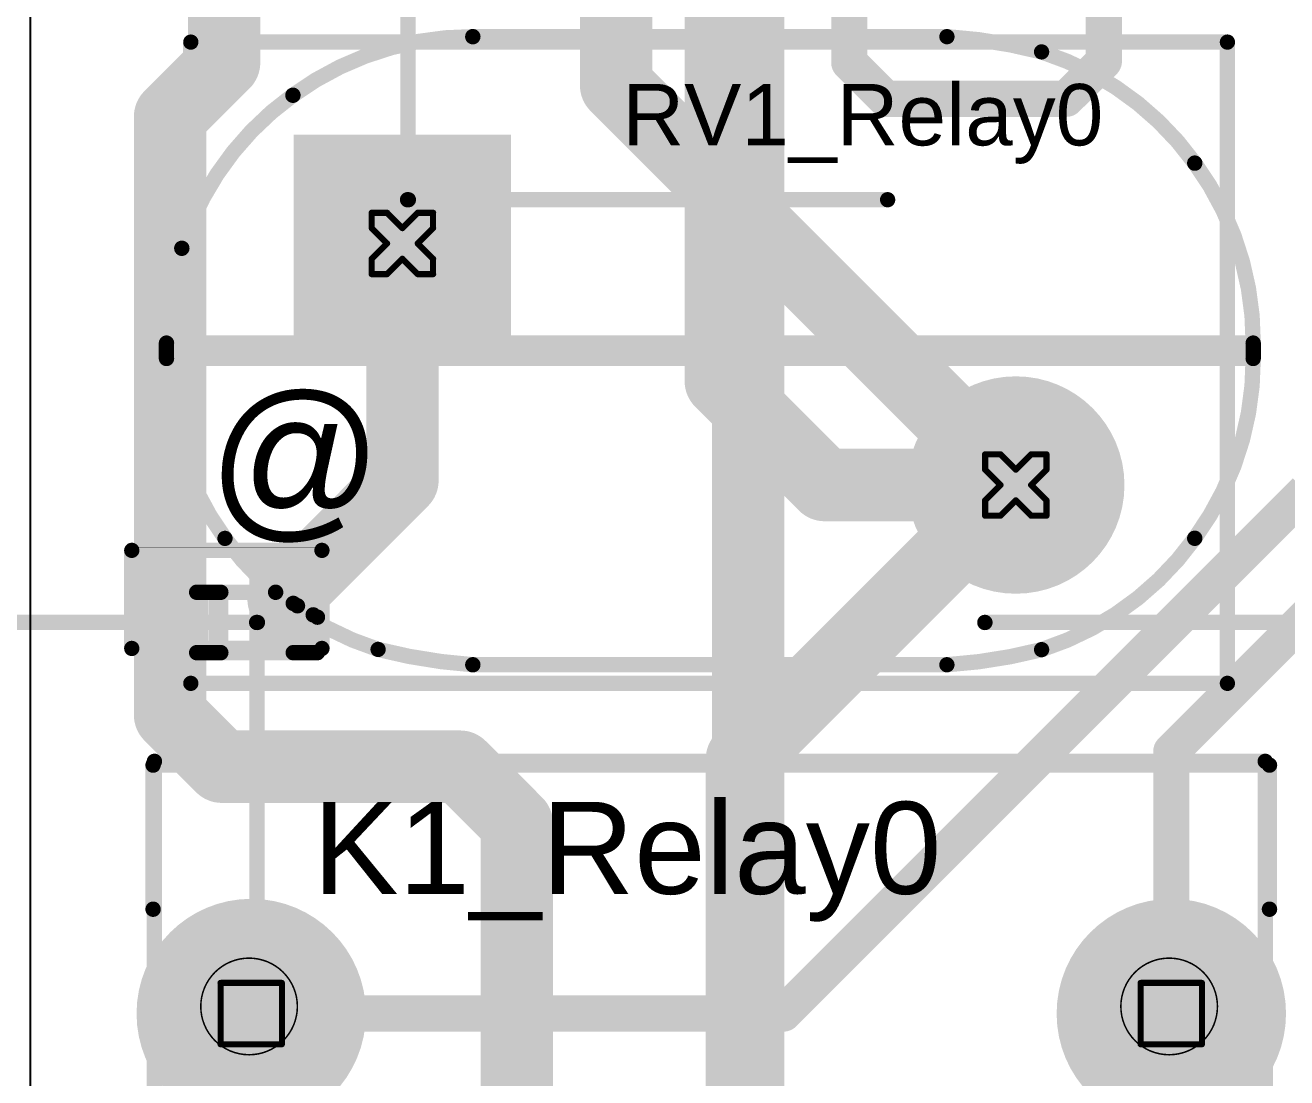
# Model space of a CAD drawing. Header units: millimetres. Extents: x -16 to 330, y -45 to 150.
# Drawn here: x 16.09 to 26.53, y -0.76 to 7.95 of the extents above; entities that cross this region are included whole.
import ezdxf

# ---------------------------------------------------------------- set-up
doc = ezdxf.new("R2010")
doc.units = ezdxf.units.MM
for name, color, linetype in [('BottomLayer', 5, 'Continuous'), ('BottomSolder', 6, 'Continuous'), ('DrillDrawing', 1, 'Continuous'), ('Mechanical1', 6, 'Continuous'), ('Mechanical13', 56, 'Continuous'), ('MidLayer1', 16, 'Continuous'), ('MidLayer2', 76, 'Continuous'), ('MultiLayer', 9, 'Continuous'), ('PadHoleLayer', 156, 'Continuous'), ('TopLayer', 1, 'Continuous'), ('TopOverlay', 2, 'Continuous'), ('TopPaste', 8, 'Continuous'), ('TopSolder', 216, 'Continuous')]:
    doc.layers.add(name, color=color, linetype=linetype)
doc.styles.add('Arial', font='arial.ttf', dxfattribs={"height": 0.2})

# ---------------------------------------------------------------- blocks, each defined once
blk = doc.blocks.new('ERZ_V07D680_12')
at = {"layer": 'BottomLayer'}
blk.add_hatch(color=5, dxfattribs=at).paths.add_polyline_path([(-3.44, 1.9), (-1.64, 1.9), (-1.64, 0.1), (-3.44, 0.1)])
h = blk.add_hatch(color=5, dxfattribs=at)
edge = h.paths.add_edge_path()
edge.add_arc((2.54, -1), 0.9, 0, 360)
at = {"layer": 'BottomSolder'}
h = blk.add_hatch(color=6, dxfattribs=at)
edge = h.paths.add_edge_path()
edge.add_arc((-2.54, 1), 0.4, 0, 360)
h = blk.add_hatch(color=6, dxfattribs=at)
edge = h.paths.add_edge_path()
edge.add_arc((2.54, -1), 0.4, 0, 360)
at = {"layer": 'MidLayer1'}
blk.add_hatch(color=16, dxfattribs=at).paths.add_polyline_path([(-3.44, 1.9), (-1.64, 1.9), (-1.64, 0.1), (-3.44, 0.1)])
h = blk.add_hatch(color=16, dxfattribs=at)
edge = h.paths.add_edge_path()
edge.add_arc((2.54, -1), 0.9, 0, 360)
at = {"layer": 'MidLayer2'}
blk.add_hatch(color=76, dxfattribs=at).paths.add_polyline_path([(-3.44, 1.9), (-1.64, 1.9), (-1.64, 0.1), (-3.44, 0.1)])
h = blk.add_hatch(color=76, dxfattribs=at)
edge = h.paths.add_edge_path()
edge.add_arc((2.54, -1), 0.9, 0, 360)
at = {"layer": 'MultiLayer'}
blk.add_hatch(color=9, dxfattribs=at).paths.add_polyline_path([(-3.44, 1.9), (-1.64, 1.9), (-1.64, 0.1), (-3.44, 0.1)])
h = blk.add_hatch(color=9, dxfattribs=at)
edge = h.paths.add_edge_path()
edge.add_arc((2.54, -1), 0.9, 0, 360)
at = {"layer": 'PadHoleLayer'}
h = blk.add_hatch(color=156, dxfattribs=at)
edge = h.paths.add_edge_path()
edge.add_arc((-2.54, 1), 0.4, 0, 360)
h = blk.add_hatch(color=156, dxfattribs=at)
edge = h.paths.add_edge_path()
edge.add_arc((2.54, -1), 0.4, 0, 360)
at = {"layer": 'TopLayer'}
blk.add_hatch(color=1, dxfattribs=at).paths.add_polyline_path([(-3.44, 1.9), (-1.64, 1.9), (-1.64, 0.1), (-3.44, 0.1)])
h = blk.add_hatch(color=1, dxfattribs=at)
edge = h.paths.add_edge_path()
edge.add_arc((2.54, -1), 0.9, 0, 360)
at = {"layer": 'TopSolder'}
h = blk.add_hatch(color=216, dxfattribs=at)
edge = h.paths.add_edge_path()
edge.add_arc((-2.54, 1), 0.4, 0, 360)
h = blk.add_hatch(color=216, dxfattribs=at)
edge = h.paths.add_edge_path()
edge.add_arc((2.54, -1), 0.4, 0, 360)
at = {"layer": 'TopOverlay', "const_width": 0.127}
for points in [[(-4.293, 2.667), (4.293, 2.667)], [(-4.293, -2.642), (-4.293, 2.667)], [(4.293, -2.642), (4.293, 2.667)], [(-4.293, -2.642), (4.293, -2.642)]]:
    blk.add_lwpolyline(points, dxfattribs=at)
at = {"layer": 'TopOverlay', "const_width": 0.0635}
for points in [[(-4.324, 2.667, 1), (-4.261, 2.667, 1)], [(-4.324, 2.667, 1), (-4.261, 2.667, 1)], [(4.261, 2.667, 1), (4.324, 2.667, 1)], [(4.261, 2.667, 1), (4.324, 2.667, 1)], [(-4.324, -2.642, 1), (-4.261, -2.642, 1)], [(-4.324, -2.642, 1), (-4.261, -2.642, 1)], [(4.261, -2.642, 1), (4.324, -2.642, 1)], [(4.261, -2.642, 1), (4.324, -2.642, 1)]]:
    blk.add_lwpolyline(points, format="xyb", close=True, dxfattribs=at)
blk = doc.blocks.new('EA2_3TNU_19')
at = {"layer": 'BottomLayer'}
h = blk.add_hatch(color=5, dxfattribs=at)
edge = h.paths.add_edge_path()
edge.add_arc((-3.81, 5.08), 0.95, 0, 360)
blk.add_hatch(color=5, dxfattribs=at).paths.add_polyline_path([(2.86, 6.03), (4.76, 6.03), (4.76, 4.13), (2.86, 4.13)])
h = blk.add_hatch(color=5, dxfattribs=at)
edge = h.paths.add_edge_path()
edge.add_arc((-3.81, 2.54), 0.95, 0, 360)
h = blk.add_hatch(color=5, dxfattribs=at)
edge = h.paths.add_edge_path()
edge.add_arc((3.81, 2.54), 0.95, 0, 360)
h = blk.add_hatch(color=5, dxfattribs=at)
edge = h.paths.add_edge_path()
edge.add_arc((-3.81, 0), 0.95, 0, 360)
h = blk.add_hatch(color=5, dxfattribs=at)
edge = h.paths.add_edge_path()
edge.add_arc((3.81, 0), 0.95, 0, 360)
h = blk.add_hatch(color=5, dxfattribs=at)
edge = h.paths.add_edge_path()
edge.add_arc((-3.81, -2.54), 0.95, 0, 360)
h = blk.add_hatch(color=5, dxfattribs=at)
edge = h.paths.add_edge_path()
edge.add_arc((3.81, -2.54), 0.95, 0, 360)
h = blk.add_hatch(color=5, dxfattribs=at)
edge = h.paths.add_edge_path()
edge.add_arc((-3.81, -5.08), 0.95, 0, 360)
h = blk.add_hatch(color=5, dxfattribs=at)
edge = h.paths.add_edge_path()
edge.add_arc((3.81, -5.08), 0.95, 0, 360)
at = {"layer": 'BottomSolder'}
h = blk.add_hatch(color=6, dxfattribs=at)
edge = h.paths.add_edge_path()
edge.add_arc((-3.81, 5.08), 0.41, 0, 360)
h = blk.add_hatch(color=6, dxfattribs=at)
edge = h.paths.add_edge_path()
edge.add_arc((3.81, 5.08), 0.41, 0, 360)
h = blk.add_hatch(color=6, dxfattribs=at)
edge = h.paths.add_edge_path()
edge.add_arc((-3.81, 2.54), 0.41, 0, 360)
h = blk.add_hatch(color=6, dxfattribs=at)
edge = h.paths.add_edge_path()
edge.add_arc((3.81, 2.54), 0.41, 0, 360)
h = blk.add_hatch(color=6, dxfattribs=at)
edge = h.paths.add_edge_path()
edge.add_arc((-3.81, 0), 0.41, 0, 360)
h = blk.add_hatch(color=6, dxfattribs=at)
edge = h.paths.add_edge_path()
edge.add_arc((3.81, 0), 0.41, 0, 360)
h = blk.add_hatch(color=6, dxfattribs=at)
edge = h.paths.add_edge_path()
edge.add_arc((-3.81, -2.54), 0.41, 0, 360)
h = blk.add_hatch(color=6, dxfattribs=at)
edge = h.paths.add_edge_path()
edge.add_arc((3.81, -2.54), 0.41, 0, 360)
h = blk.add_hatch(color=6, dxfattribs=at)
edge = h.paths.add_edge_path()
edge.add_arc((-3.81, -5.08), 0.41, 0, 360)
h = blk.add_hatch(color=6, dxfattribs=at)
edge = h.paths.add_edge_path()
edge.add_arc((3.81, -5.08), 0.41, 0, 360)
at = {"layer": 'MidLayer1'}
h = blk.add_hatch(color=16, dxfattribs=at)
edge = h.paths.add_edge_path()
edge.add_arc((-3.81, 5.08), 0.95, 0, 360)
blk.add_hatch(color=16, dxfattribs=at).paths.add_polyline_path([(2.86, 6.03), (4.76, 6.03), (4.76, 4.13), (2.86, 4.13)])
h = blk.add_hatch(color=16, dxfattribs=at)
edge = h.paths.add_edge_path()
edge.add_arc((-3.81, 2.54), 0.95, 0, 360)
h = blk.add_hatch(color=16, dxfattribs=at)
edge = h.paths.add_edge_path()
edge.add_arc((3.81, 2.54), 0.95, 0, 360)
h = blk.add_hatch(color=16, dxfattribs=at)
edge = h.paths.add_edge_path()
edge.add_arc((-3.81, 0), 0.95, 0, 360)
h = blk.add_hatch(color=16, dxfattribs=at)
edge = h.paths.add_edge_path()
edge.add_arc((3.81, 0), 0.95, 0, 360)
h = blk.add_hatch(color=16, dxfattribs=at)
edge = h.paths.add_edge_path()
edge.add_arc((-3.81, -2.54), 0.95, 0, 360)
h = blk.add_hatch(color=16, dxfattribs=at)
edge = h.paths.add_edge_path()
edge.add_arc((3.81, -2.54), 0.95, 0, 360)
h = blk.add_hatch(color=16, dxfattribs=at)
edge = h.paths.add_edge_path()
edge.add_arc((-3.81, -5.08), 0.95, 0, 360)
h = blk.add_hatch(color=16, dxfattribs=at)
edge = h.paths.add_edge_path()
edge.add_arc((3.81, -5.08), 0.95, 0, 360)
at = {"layer": 'MidLayer2'}
h = blk.add_hatch(color=76, dxfattribs=at)
edge = h.paths.add_edge_path()
edge.add_arc((-3.81, 5.08), 0.95, 0, 360)
blk.add_hatch(color=76, dxfattribs=at).paths.add_polyline_path([(2.86, 6.03), (4.76, 6.03), (4.76, 4.13), (2.86, 4.13)])
h = blk.add_hatch(color=76, dxfattribs=at)
edge = h.paths.add_edge_path()
edge.add_arc((-3.81, 2.54), 0.95, 0, 360)
h = blk.add_hatch(color=76, dxfattribs=at)
edge = h.paths.add_edge_path()
edge.add_arc((3.81, 2.54), 0.95, 0, 360)
h = blk.add_hatch(color=76, dxfattribs=at)
edge = h.paths.add_edge_path()
edge.add_arc((-3.81, 0), 0.95, 0, 360)
h = blk.add_hatch(color=76, dxfattribs=at)
edge = h.paths.add_edge_path()
edge.add_arc((3.81, 0), 0.95, 0, 360)
h = blk.add_hatch(color=76, dxfattribs=at)
edge = h.paths.add_edge_path()
edge.add_arc((-3.81, -2.54), 0.95, 0, 360)
h = blk.add_hatch(color=76, dxfattribs=at)
edge = h.paths.add_edge_path()
edge.add_arc((3.81, -2.54), 0.95, 0, 360)
h = blk.add_hatch(color=76, dxfattribs=at)
edge = h.paths.add_edge_path()
edge.add_arc((-3.81, -5.08), 0.95, 0, 360)
h = blk.add_hatch(color=76, dxfattribs=at)
edge = h.paths.add_edge_path()
edge.add_arc((3.81, -5.08), 0.95, 0, 360)
at = {"layer": 'MultiLayer'}
h = blk.add_hatch(color=9, dxfattribs=at)
edge = h.paths.add_edge_path()
edge.add_arc((-3.81, 5.08), 0.95, 0, 360)
blk.add_hatch(color=9, dxfattribs=at).paths.add_polyline_path([(2.86, 6.03), (4.76, 6.03), (4.76, 4.13), (2.86, 4.13)])
h = blk.add_hatch(color=9, dxfattribs=at)
edge = h.paths.add_edge_path()
edge.add_arc((-3.81, 2.54), 0.95, 0, 360)
h = blk.add_hatch(color=9, dxfattribs=at)
edge = h.paths.add_edge_path()
edge.add_arc((3.81, 2.54), 0.95, 0, 360)
h = blk.add_hatch(color=9, dxfattribs=at)
edge = h.paths.add_edge_path()
edge.add_arc((-3.81, 0), 0.95, 0, 360)
h = blk.add_hatch(color=9, dxfattribs=at)
edge = h.paths.add_edge_path()
edge.add_arc((3.81, 0), 0.95, 0, 360)
h = blk.add_hatch(color=9, dxfattribs=at)
edge = h.paths.add_edge_path()
edge.add_arc((-3.81, -2.54), 0.95, 0, 360)
h = blk.add_hatch(color=9, dxfattribs=at)
edge = h.paths.add_edge_path()
edge.add_arc((3.81, -2.54), 0.95, 0, 360)
h = blk.add_hatch(color=9, dxfattribs=at)
edge = h.paths.add_edge_path()
edge.add_arc((-3.81, -5.08), 0.95, 0, 360)
h = blk.add_hatch(color=9, dxfattribs=at)
edge = h.paths.add_edge_path()
edge.add_arc((3.81, -5.08), 0.95, 0, 360)
at = {"layer": 'PadHoleLayer'}
h = blk.add_hatch(color=156, dxfattribs=at)
edge = h.paths.add_edge_path()
edge.add_arc((-3.81, 5.08), 0.41, 0, 360)
h = blk.add_hatch(color=156, dxfattribs=at)
edge = h.paths.add_edge_path()
edge.add_arc((3.81, 5.08), 0.41, 0, 360)
h = blk.add_hatch(color=156, dxfattribs=at)
edge = h.paths.add_edge_path()
edge.add_arc((-3.81, 2.54), 0.41, 0, 360)
h = blk.add_hatch(color=156, dxfattribs=at)
edge = h.paths.add_edge_path()
edge.add_arc((3.81, 2.54), 0.41, 0, 360)
h = blk.add_hatch(color=156, dxfattribs=at)
edge = h.paths.add_edge_path()
edge.add_arc((-3.81, 0), 0.41, 0, 360)
h = blk.add_hatch(color=156, dxfattribs=at)
edge = h.paths.add_edge_path()
edge.add_arc((3.81, 0), 0.41, 0, 360)
h = blk.add_hatch(color=156, dxfattribs=at)
edge = h.paths.add_edge_path()
edge.add_arc((-3.81, -2.54), 0.41, 0, 360)
h = blk.add_hatch(color=156, dxfattribs=at)
edge = h.paths.add_edge_path()
edge.add_arc((3.81, -2.54), 0.41, 0, 360)
h = blk.add_hatch(color=156, dxfattribs=at)
edge = h.paths.add_edge_path()
edge.add_arc((-3.81, -5.08), 0.41, 0, 360)
h = blk.add_hatch(color=156, dxfattribs=at)
edge = h.paths.add_edge_path()
edge.add_arc((3.81, -5.08), 0.41, 0, 360)
at = {"layer": 'TopLayer'}
h = blk.add_hatch(color=1, dxfattribs=at)
edge = h.paths.add_edge_path()
edge.add_arc((-3.81, 5.08), 0.95, 0, 360)
blk.add_hatch(color=1, dxfattribs=at).paths.add_polyline_path([(2.86, 6.03), (4.76, 6.03), (4.76, 4.13), (2.86, 4.13)])
h = blk.add_hatch(color=1, dxfattribs=at)
edge = h.paths.add_edge_path()
edge.add_arc((-3.81, 2.54), 0.95, 0, 360)
h = blk.add_hatch(color=1, dxfattribs=at)
edge = h.paths.add_edge_path()
edge.add_arc((3.81, 2.54), 0.95, 0, 360)
h = blk.add_hatch(color=1, dxfattribs=at)
edge = h.paths.add_edge_path()
edge.add_arc((-3.81, 0), 0.95, 0, 360)
h = blk.add_hatch(color=1, dxfattribs=at)
edge = h.paths.add_edge_path()
edge.add_arc((3.81, 0), 0.95, 0, 360)
h = blk.add_hatch(color=1, dxfattribs=at)
edge = h.paths.add_edge_path()
edge.add_arc((-3.81, -2.54), 0.95, 0, 360)
h = blk.add_hatch(color=1, dxfattribs=at)
edge = h.paths.add_edge_path()
edge.add_arc((3.81, -2.54), 0.95, 0, 360)
h = blk.add_hatch(color=1, dxfattribs=at)
edge = h.paths.add_edge_path()
edge.add_arc((-3.81, -5.08), 0.95, 0, 360)
h = blk.add_hatch(color=1, dxfattribs=at)
edge = h.paths.add_edge_path()
edge.add_arc((3.81, -5.08), 0.95, 0, 360)
at = {"layer": 'TopSolder'}
h = blk.add_hatch(color=216, dxfattribs=at)
edge = h.paths.add_edge_path()
edge.add_arc((-3.81, 5.08), 0.41, 0, 360)
h = blk.add_hatch(color=216, dxfattribs=at)
edge = h.paths.add_edge_path()
edge.add_arc((3.81, 5.08), 0.41, 0, 360)
h = blk.add_hatch(color=216, dxfattribs=at)
edge = h.paths.add_edge_path()
edge.add_arc((-3.81, 2.54), 0.41, 0, 360)
h = blk.add_hatch(color=216, dxfattribs=at)
edge = h.paths.add_edge_path()
edge.add_arc((3.81, 2.54), 0.41, 0, 360)
h = blk.add_hatch(color=216, dxfattribs=at)
edge = h.paths.add_edge_path()
edge.add_arc((-3.81, 0), 0.41, 0, 360)
h = blk.add_hatch(color=216, dxfattribs=at)
edge = h.paths.add_edge_path()
edge.add_arc((3.81, 0), 0.41, 0, 360)
h = blk.add_hatch(color=216, dxfattribs=at)
edge = h.paths.add_edge_path()
edge.add_arc((-3.81, -2.54), 0.41, 0, 360)
h = blk.add_hatch(color=216, dxfattribs=at)
edge = h.paths.add_edge_path()
edge.add_arc((3.81, -2.54), 0.41, 0, 360)
h = blk.add_hatch(color=216, dxfattribs=at)
edge = h.paths.add_edge_path()
edge.add_arc((-3.81, -5.08), 0.41, 0, 360)
h = blk.add_hatch(color=216, dxfattribs=at)
edge = h.paths.add_edge_path()
edge.add_arc((3.81, -5.08), 0.41, 0, 360)
at = {"layer": 'TopOverlay'}
for points, const_width in [([(-4.623, 7.137), (-4.623, 6.274)], 0.127), ([(4.623, 7.137), (-4.623, 7.137)], 0.127), ([(4.623, 7.137), (4.623, 6.274)], 0.127), ([(1.143, 6.68), (-1.575, 6.68)], 0.254), ([(5.08, 5.156), (4.953, 5.029)], 0.127), ([(5.08, 5.156), (5.08, 4.902)], 0.127), ([(5.08, 4.902), (4.953, 5.029)], 0.127), ([(-4.623, -5.944), (-4.623, -7.137)], 0.127), ([(4.623, -5.944), (4.623, -7.137)], 0.127), ([(4.623, -7.137), (-4.623, -7.137)], 0.127)]:
    blk.add_lwpolyline(points, dxfattribs=dict(at, const_width=const_width))
for points, const_width in [([(-4.655, 7.137, 1), (-4.591, 7.137, 1)], 0.0635), ([(-4.655, 7.137, 1), (-4.591, 7.137, 1)], 0.0635), ([(4.591, 7.137, 1), (4.655, 7.137, 1)], 0.0635), ([(4.591, 7.137, 1), (4.655, 7.137, 1)], 0.0635), ([(-1.638, 6.68, 1), (-1.511, 6.68, 1)], 0.127), ([(1.079, 6.68, 1), (1.206, 6.68, 1)], 0.127), ([(-4.655, 6.274, 1), (-4.591, 6.274, 1)], 0.0635), ([(4.591, 6.274, 1), (4.655, 6.274, 1)], 0.0635), ([(5.048, 5.156, 1), (5.112, 5.156, 1)], 0.0635), ([(5.048, 5.156, 1), (5.112, 5.156, 1)], 0.0635), ([(4.921, 5.029, 1), (4.985, 5.029, 1)], 0.0635), ([(4.921, 5.029, 1), (4.985, 5.029, 1)], 0.0635), ([(5.048, 4.902, 1), (5.112, 4.902, 1)], 0.0635), ([(5.048, 4.902, 1), (5.112, 4.902, 1)], 0.0635), ([(-4.655, -5.944, 1), (-4.591, -5.944, 1)], 0.0635), ([(4.591, -5.944, 1), (4.655, -5.944, 1)], 0.0635), ([(-4.655, -7.137, 1), (-4.591, -7.137, 1)], 0.0635), ([(-4.655, -7.137, 1), (-4.591, -7.137, 1)], 0.0635), ([(4.591, -7.137, 1), (4.655, -7.137, 1)], 0.0635), ([(4.591, -7.137, 1), (4.655, -7.137, 1)], 0.0635)]:
    blk.add_lwpolyline(points, format="xyb", close=True, dxfattribs=dict(at, const_width=const_width))
blk = doc.blocks.new('R___0402_29')
at = {"layer": 'TopLayer'}
for points in [[(-0.699, -0.318), (-0.699, 0.318), (-0.241, 0.318), (-0.241, -0.318)], [(0.241, -0.318), (0.241, 0.318), (0.699, 0.318), (0.699, -0.318)]]:
    blk.add_hatch(color=1, dxfattribs=at).paths.add_polyline_path(points)
at = {"layer": 'TopPaste'}
for points in [[(-0.699, -0.318), (-0.699, 0.318), (-0.241, 0.318), (-0.241, -0.318)], [(0.241, -0.318), (0.241, 0.318), (0.699, 0.318), (0.699, -0.318)]]:
    blk.add_hatch(color=8, dxfattribs=at).paths.add_polyline_path(points)
at = {"layer": 'TopSolder'}
for points in [[(-0.754, -0.373), (-0.754, 0.373), (-0.186, 0.373), (-0.186, -0.373)], [(0.186, -0.373), (0.186, 0.373), (0.754, 0.373), (0.754, -0.373)]]:
    blk.add_hatch(color=216, dxfattribs=at).paths.add_polyline_path(points)
at = {"layer": 'TopOverlay'}
for points, const_width in [([(0.787, 0.406), (-0.787, 0.406)], 0.127), ([(-0.787, 0.406), (-0.787, -0.406)], 0.127), ([(0.787, 0.406), (0.787, -0.406)], 0.127), ([(0.787, -0.406), (-0.787, -0.406)], 0.127), ([(0.813, -0.432), (-0.813, -0.432)], 0.00323)]:
    blk.add_lwpolyline(points, dxfattribs=dict(at, const_width=const_width))
for points, const_width in [([(-0.819, 0.406, 1), (-0.756, 0.406, 1)], 0.0635), ([(-0.819, 0.406, 1), (-0.756, 0.406, 1)], 0.0635), ([(0.756, 0.406, 1), (0.819, 0.406, 1)], 0.0635), ([(0.756, 0.406, 1), (0.819, 0.406, 1)], 0.0635), ([(-0.819, -0.406, 1), (-0.756, -0.406, 1)], 0.0635), ([(-0.819, -0.406, 1), (-0.756, -0.406, 1)], 0.0635), ([(0.756, -0.406, 1), (0.819, -0.406, 1)], 0.0635), ([(0.756, -0.406, 1), (0.819, -0.406, 1)], 0.0635), ([(-0.814, -0.432, 1), (-0.812, -0.432, 1)], 0.00161), ([(0.812, -0.432, 1), (0.814, -0.432, 1)], 0.00161)]:
    blk.add_lwpolyline(points, format="xyb", close=True, dxfattribs=dict(at, const_width=const_width))

msp = doc.modelspace()

# ---------------------------------------------------------------- linework, layer by layer
at = {"layer": 'BottomLayer'}
msp.add_line((16.129, -13.275), (16.129, 17.912), dxfattribs=at)
at = {"layer": 'BottomLayer', "const_width": 0.3}
for points in [[(22.365, -0.229), (26.69, 4.096)], [(25.578, 1.941), (27.381, 3.744)], [(25.578, -0.229), (25.578, 1.941)], [(17.958, -0.229), (22.365, -0.229)]]:
    msp.add_lwpolyline(points, dxfattribs=at)
at = {"layer": 'BottomLayer', "const_width": 0.15}
for points in [[(25.503, 1.941, 1), (25.653, 1.941, 1)], [(25.503, 1.941, 1), (25.653, 1.941, 1)], [(17.883, -0.229, 1), (18.033, -0.229, 1)], [(22.29, -0.229, 1), (22.44, -0.229, 1)], [(22.29, -0.229, 1), (22.44, -0.229, 1)], [(25.503, -0.229, 1), (25.653, -0.229, 1)]]:
    msp.add_lwpolyline(points, format="xyb", close=True, dxfattribs=at)
at = {"layer": 'DrillDrawing', "const_width": 0.0508}
for points in [[(18.956, 6.274), (18.956, 6.401)], [(18.956, 6.401), (19.083, 6.401)], [(19.083, 6.401), (19.21, 6.274)], [(19.21, 6.274), (19.337, 6.401)], [(19.337, 6.401), (19.464, 6.401)], [(19.464, 6.274), (19.464, 6.401)], [(18.956, 6.274), (19.083, 6.147)], [(19.337, 6.147), (19.464, 6.274)], [(18.956, 6.02), (19.083, 6.147)], [(19.337, 6.147), (19.464, 6.02)], [(18.956, 5.893), (18.956, 6.02)], [(19.083, 5.893), (19.21, 6.02)], [(19.21, 6.02), (19.337, 5.893)], [(19.464, 5.893), (19.464, 6.02)], [(18.956, 5.893), (19.083, 5.893)], [(19.337, 5.893), (19.464, 5.893)], [(24.036, 4.274), (24.036, 4.401)], [(24.036, 4.401), (24.163, 4.401)], [(24.163, 4.401), (24.29, 4.274)], [(24.29, 4.274), (24.417, 4.401)], [(24.417, 4.401), (24.544, 4.401)], [(24.544, 4.274), (24.544, 4.401)], [(24.036, 4.274), (24.163, 4.147)], [(24.417, 4.147), (24.544, 4.274)], [(24.036, 4.02), (24.163, 4.147)], [(24.417, 4.147), (24.544, 4.02)], [(24.036, 3.893), (24.036, 4.02)], [(24.163, 3.893), (24.29, 4.02)], [(24.29, 4.02), (24.417, 3.893)], [(24.544, 3.893), (24.544, 4.02)], [(24.036, 3.893), (24.163, 3.893)], [(24.417, 3.893), (24.544, 3.893)], [(17.704, 0.025), (18.212, 0.025)], [(17.704, -0.483), (17.704, 0.025)], [(18.212, -0.483), (18.212, 0.025)], [(25.324, 0.025), (25.832, 0.025)], [(25.324, -0.483), (25.324, 0.025)], [(25.832, -0.483), (25.832, 0.025)], [(17.704, -0.483), (18.212, -0.483)], [(25.324, -0.483), (25.832, -0.483)]]:
    msp.add_lwpolyline(points, dxfattribs=at)
at = {"layer": 'DrillDrawing', "const_width": 0.0254}
for points in [[(18.943, 6.401, 1), (18.969, 6.401, 1)], [(18.943, 6.401, 1), (18.969, 6.401, 1)], [(19.07, 6.401, 1), (19.096, 6.401, 1)], [(19.07, 6.401, 1), (19.096, 6.401, 1)], [(19.324, 6.401, 1), (19.35, 6.401, 1)], [(19.324, 6.401, 1), (19.35, 6.401, 1)], [(19.451, 6.401, 1), (19.477, 6.401, 1)], [(19.451, 6.401, 1), (19.477, 6.401, 1)], [(18.943, 6.274, 1), (18.969, 6.274, 1)], [(18.943, 6.274, 1), (18.969, 6.274, 1)], [(19.197, 6.274, 1), (19.223, 6.274, 1)], [(19.197, 6.274, 1), (19.223, 6.274, 1)], [(19.451, 6.274, 1), (19.477, 6.274, 1)], [(19.451, 6.274, 1), (19.477, 6.274, 1)], [(19.07, 6.147, 1), (19.096, 6.147, 1)], [(19.07, 6.147, 1), (19.096, 6.147, 1)], [(19.324, 6.147, 1), (19.35, 6.147, 1)], [(19.324, 6.147, 1), (19.35, 6.147, 1)], [(18.943, 6.02, 1), (18.969, 6.02, 1)], [(18.943, 6.02, 1), (18.969, 6.02, 1)], [(19.197, 6.02, 1), (19.223, 6.02, 1)], [(19.197, 6.02, 1), (19.223, 6.02, 1)], [(19.451, 6.02, 1), (19.477, 6.02, 1)], [(19.451, 6.02, 1), (19.477, 6.02, 1)], [(18.943, 5.893, 1), (18.969, 5.893, 1)], [(18.943, 5.893, 1), (18.969, 5.893, 1)], [(19.07, 5.893, 1), (19.096, 5.893, 1)], [(19.07, 5.893, 1), (19.096, 5.893, 1)], [(19.324, 5.893, 1), (19.35, 5.893, 1)], [(19.324, 5.893, 1), (19.35, 5.893, 1)], [(19.451, 5.893, 1), (19.477, 5.893, 1)], [(19.451, 5.893, 1), (19.477, 5.893, 1)], [(24.023, 4.401, 1), (24.049, 4.401, 1)], [(24.023, 4.401, 1), (24.049, 4.401, 1)], [(24.15, 4.401, 1), (24.176, 4.401, 1)], [(24.15, 4.401, 1), (24.176, 4.401, 1)], [(24.404, 4.401, 1), (24.43, 4.401, 1)], [(24.404, 4.401, 1), (24.43, 4.401, 1)], [(24.531, 4.401, 1), (24.557, 4.401, 1)], [(24.531, 4.401, 1), (24.557, 4.401, 1)], [(24.023, 4.274, 1), (24.049, 4.274, 1)], [(24.023, 4.274, 1), (24.049, 4.274, 1)], [(24.277, 4.274, 1), (24.303, 4.274, 1)], [(24.277, 4.274, 1), (24.303, 4.274, 1)], [(24.531, 4.274, 1), (24.557, 4.274, 1)], [(24.531, 4.274, 1), (24.557, 4.274, 1)], [(24.15, 4.147, 1), (24.176, 4.147, 1)], [(24.15, 4.147, 1), (24.176, 4.147, 1)], [(24.404, 4.147, 1), (24.43, 4.147, 1)], [(24.404, 4.147, 1), (24.43, 4.147, 1)], [(24.023, 4.02, 1), (24.049, 4.02, 1)], [(24.023, 4.02, 1), (24.049, 4.02, 1)], [(24.277, 4.02, 1), (24.303, 4.02, 1)], [(24.277, 4.02, 1), (24.303, 4.02, 1)], [(24.531, 4.02, 1), (24.557, 4.02, 1)], [(24.531, 4.02, 1), (24.557, 4.02, 1)], [(24.023, 3.893, 1), (24.049, 3.893, 1)], [(24.023, 3.893, 1), (24.049, 3.893, 1)], [(24.15, 3.893, 1), (24.176, 3.893, 1)], [(24.15, 3.893, 1), (24.176, 3.893, 1)], [(24.404, 3.893, 1), (24.43, 3.893, 1)], [(24.404, 3.893, 1), (24.43, 3.893, 1)], [(24.531, 3.893, 1), (24.557, 3.893, 1)], [(24.531, 3.893, 1), (24.557, 3.893, 1)], [(17.691, 0.025, 1), (17.716, 0.025, 1)], [(17.691, 0.025, 1), (17.716, 0.025, 1)], [(18.199, 0.025, 1), (18.224, 0.025, 1)], [(18.199, 0.025, 1), (18.224, 0.025, 1)], [(25.311, 0.025, 1), (25.336, 0.025, 1)], [(25.311, 0.025, 1), (25.336, 0.025, 1)], [(25.819, 0.025, 1), (25.844, 0.025, 1)], [(25.819, 0.025, 1), (25.844, 0.025, 1)], [(17.691, -0.483, 1), (17.716, -0.483, 1)], [(17.691, -0.483, 1), (17.716, -0.483, 1)], [(18.199, -0.483, 1), (18.224, -0.483, 1)], [(18.199, -0.483, 1), (18.224, -0.483, 1)], [(25.311, -0.483, 1), (25.336, -0.483, 1)], [(25.311, -0.483, 1), (25.336, -0.483, 1)], [(25.819, -0.483, 1), (25.844, -0.483, 1)], [(25.819, -0.483, 1), (25.844, -0.483, 1)]]:
    msp.add_lwpolyline(points, format="xyb", close=True, dxfattribs=at)
at = {"layer": 'Mechanical1'}
for points, const_width in [([(18.34, -0.17, 1), (17.54, -0.17, 1)], 0.0127), ([(25.96, -0.17, 1), (25.16, -0.17, 1)], 0.0127), ([(17.537, -0.17, 1), (17.543, -0.17, 1)], 0.00635), ([(18.337, -0.17, 1), (18.343, -0.17, 1)], 0.00635), ([(25.157, -0.17, 1), (25.163, -0.17, 1)], 0.00635), ([(25.957, -0.17, 1), (25.963, -0.17, 1)], 0.00635)]:
    msp.add_lwpolyline(points, format="xyb", close=True, dxfattribs=dict(at, const_width=const_width))
at = {"layer": 'Mechanical13', "const_width": 0.127}
for points in [[(19.256, 6.509), (19.256, 14.454)], [(19.256, 6.509), (19.256, 14.454)], [(19.793, 7.859), (23.72, 7.859)], [(19.256, 6.509), (23.229, 6.509)], [(19.256, 6.509), (23.229, 6.509)], [(17.256, 5.322), (26.256, 5.322)], [(17.256, 5.195), (17.256, 5.322)], [(26.256, 5.195), (26.256, 5.322)], [(17.256, 5.195), (26.256, 5.195)], [(17.506, 3.259), (17.541, 3.259)], [(17.506, 2.759), (17.506, 3.259)], [(17.541, 3.259), (17.671, 3.259)], [(17.541, 2.759), (17.541, 3.259)], [(17.671, 3.259), (17.706, 3.259)], [(17.671, 2.759), (17.671, 3.259)], [(17.706, 3.259), (18.16, 3.259)], [(17.706, 2.759), (17.706, 3.259)], [(18.306, 2.759), (18.306, 3.167)], [(18.341, 2.759), (18.341, 3.147)], [(18.471, 2.759), (18.471, 3.072)], [(14.034, 3.009), (18.006, 3.009)], [(14.034, 3.009), (18.006, 3.009)], [(18.006, -4.936), (18.006, 3.009)], [(18.006, -4.936), (18.006, 3.009)], [(18.506, 2.759), (18.506, 3.053)], [(24.034, 3.009), (28.006, 3.009)], [(24.034, 3.009), (28.006, 3.009)], [(17.506, 2.759), (17.541, 2.759)], [(17.541, 2.759), (17.671, 2.759)], [(17.671, 2.759), (17.706, 2.759)], [(17.706, 2.759), (18.306, 2.759)], [(18.306, 2.759), (18.341, 2.759)], [(18.341, 2.759), (18.471, 2.759)], [(18.471, 2.759), (18.506, 2.759)], [(19.793, 2.659), (23.72, 2.659)], [(17.156, 1.859), (26.356, 1.859)], [(17.156, -12.341), (17.156, 1.859)], [(26.356, -12.341), (26.356, 1.859)]]:
    msp.add_lwpolyline(points, dxfattribs=at)
for points in [[(18.303, 7.374, -0.159927), (19.793, 7.859)], [(23.72, 7.859, -0.047229), (24.504, 7.733)], [(24.504, 7.733, -0.160796), (25.772, 6.812)], [(17.383, 6.107, -0.161592), (18.303, 7.374)], [(25.772, 6.812, -0.160703), (26.256, 5.322)], [(17.256, 5.322, -0.045294), (17.383, 6.107)], [(17.741, 3.705, -0.159927), (17.256, 5.195)], [(26.256, 5.195, -0.160703), (25.772, 3.706)], [(19.008, 2.786, -0.161592), (17.741, 3.705)], [(25.772, 3.706, -0.160796), (24.504, 2.784)], [(19.793, 2.659, -0.045294), (19.008, 2.786)], [(24.504, 2.784, -0.047229), (23.72, 2.659)]]:
    msp.add_lwpolyline(points, format="xyb", dxfattribs=at)
at = {"layer": 'Mechanical13'}
for points, const_width in [([(19.761, 7.859, 1), (19.825, 7.859, 1)], 0.0635), ([(19.761, 7.859, 1), (19.825, 7.859, 1)], 0.0635), ([(23.688, 7.859, 1), (23.751, 7.859, 1)], 0.0635), ([(23.688, 7.859, 1), (23.751, 7.859, 1)], 0.0635), ([(24.472, 7.733, 1), (24.535, 7.733, 1)], 0.0635), ([(24.472, 7.733, 1), (24.535, 7.733, 1)], 0.0635), ([(18.271, 7.374, 1), (18.335, 7.374, 1)], 0.0635), ([(18.271, 7.374, 1), (18.335, 7.374, 1)], 0.0635), ([(25.74, 6.812, 1), (25.804, 6.812, 1)], 0.0635), ([(25.74, 6.812, 1), (25.804, 6.812, 1)], 0.0635), ([(19.259, 6.509, 1), (19.253, 6.509, 1)], 0.127), ([(19.259, 6.509, 1), (19.253, 6.509, 1)], 0.127), ([(19.221, 6.509, 1), (19.285, 6.509, 1)], 0.0635), ([(19.221, 6.509, 1), (19.285, 6.509, 1)], 0.0635), ([(19.224, 6.509, 1), (19.288, 6.509, 1)], 0.0635), ([(19.224, 6.509, 1), (19.288, 6.509, 1)], 0.0635), ([(19.224, 6.509, 1), (19.288, 6.509, 1)], 0.0635), ([(19.224, 6.509, 1), (19.288, 6.509, 1)], 0.0635), ([(19.228, 6.509, 1), (19.291, 6.509, 1)], 0.0635), ([(19.228, 6.509, 1), (19.291, 6.509, 1)], 0.0635), ([(23.197, 6.509, 1), (23.26, 6.509, 1)], 0.0635), ([(23.197, 6.509, 1), (23.26, 6.509, 1)], 0.0635), ([(17.351, 6.107, 1), (17.415, 6.107, 1)], 0.0635), ([(17.351, 6.107, 1), (17.415, 6.107, 1)], 0.0635), ([(17.224, 5.322, 1), (17.288, 5.322, 1)], 0.0635), ([(17.224, 5.322, 1), (17.288, 5.322, 1)], 0.0635), ([(17.224, 5.322, 1), (17.288, 5.322, 1)], 0.0635), ([(26.224, 5.322, 1), (26.288, 5.322, 1)], 0.0635), ([(26.224, 5.322, 1), (26.288, 5.322, 1)], 0.0635), ([(26.224, 5.322, 1), (26.288, 5.322, 1)], 0.0635), ([(17.224, 5.195, 1), (17.288, 5.195, 1)], 0.0635), ([(17.224, 5.195, 1), (17.288, 5.195, 1)], 0.0635), ([(17.224, 5.195, 1), (17.288, 5.195, 1)], 0.0635), ([(26.224, 5.195, 1), (26.288, 5.195, 1)], 0.0635), ([(26.224, 5.195, 1), (26.288, 5.195, 1)], 0.0635), ([(26.224, 5.195, 1), (26.288, 5.195, 1)], 0.0635), ([(17.709, 3.705, 1), (17.772, 3.705, 1)], 0.0635), ([(17.709, 3.705, 1), (17.772, 3.705, 1)], 0.0635), ([(25.74, 3.706, 1), (25.804, 3.706, 1)], 0.0635), ([(25.74, 3.706, 1), (25.804, 3.706, 1)], 0.0635), ([(17.474, 3.259, 1), (17.538, 3.259, 1)], 0.0635), ([(17.474, 3.259, 1), (17.538, 3.259, 1)], 0.0635), ([(17.509, 3.259, 1), (17.573, 3.259, 1)], 0.0635), ([(17.509, 3.259, 1), (17.573, 3.259, 1)], 0.0635), ([(17.509, 3.259, 1), (17.573, 3.259, 1)], 0.0635), ([(17.639, 3.259, 1), (17.703, 3.259, 1)], 0.0635), ([(17.639, 3.259, 1), (17.703, 3.259, 1)], 0.0635), ([(17.639, 3.259, 1), (17.703, 3.259, 1)], 0.0635), ([(17.674, 3.259, 1), (17.738, 3.259, 1)], 0.0635), ([(17.674, 3.259, 1), (17.738, 3.259, 1)], 0.0635), ([(17.674, 3.259, 1), (17.738, 3.259, 1)], 0.0635), ([(18.128, 3.259, 1), (18.192, 3.259, 1)], 0.0635), ([(18.274, 3.167, 1), (18.338, 3.167, 1)], 0.0635), ([(18.309, 3.147, 1), (18.373, 3.147, 1)], 0.0635), ([(18.439, 3.072, 1), (18.503, 3.072, 1)], 0.0635), ([(18.009, 3.009, 1), (18.003, 3.009, 1)], 0.127), ([(18.009, 3.009, 1), (18.003, 3.009, 1)], 0.127), ([(17.971, 3.009, 1), (18.035, 3.009, 1)], 0.0635), ([(17.971, 3.009, 1), (18.035, 3.009, 1)], 0.0635), ([(17.974, 3.009, 1), (18.038, 3.009, 1)], 0.0635), ([(17.974, 3.009, 1), (18.038, 3.009, 1)], 0.0635), ([(17.974, 3.009, 1), (18.038, 3.009, 1)], 0.0635), ([(17.974, 3.009, 1), (18.038, 3.009, 1)], 0.0635), ([(17.978, 3.009, 1), (18.041, 3.009, 1)], 0.0635), ([(17.978, 3.009, 1), (18.041, 3.009, 1)], 0.0635), ([(18.474, 3.053, 1), (18.538, 3.053, 1)], 0.0635), ([(24.002, 3.009, 1), (24.066, 3.009, 1)], 0.0635), ([(24.002, 3.009, 1), (24.066, 3.009, 1)], 0.0635), ([(17.474, 2.759, 1), (17.538, 2.759, 1)], 0.0635), ([(17.474, 2.759, 1), (17.538, 2.759, 1)], 0.0635), ([(17.509, 2.759, 1), (17.573, 2.759, 1)], 0.0635), ([(17.509, 2.759, 1), (17.573, 2.759, 1)], 0.0635), ([(17.509, 2.759, 1), (17.573, 2.759, 1)], 0.0635), ([(17.639, 2.759, 1), (17.703, 2.759, 1)], 0.0635), ([(17.639, 2.759, 1), (17.703, 2.759, 1)], 0.0635), ([(17.639, 2.759, 1), (17.703, 2.759, 1)], 0.0635), ([(17.674, 2.759, 1), (17.738, 2.759, 1)], 0.0635), ([(17.674, 2.759, 1), (17.738, 2.759, 1)], 0.0635), ([(17.674, 2.759, 1), (17.738, 2.759, 1)], 0.0635), ([(18.274, 2.759, 1), (18.338, 2.759, 1)], 0.0635), ([(18.274, 2.759, 1), (18.338, 2.759, 1)], 0.0635), ([(18.274, 2.759, 1), (18.338, 2.759, 1)], 0.0635), ([(18.309, 2.759, 1), (18.373, 2.759, 1)], 0.0635), ([(18.309, 2.759, 1), (18.373, 2.759, 1)], 0.0635), ([(18.309, 2.759, 1), (18.373, 2.759, 1)], 0.0635), ([(18.439, 2.759, 1), (18.503, 2.759, 1)], 0.0635), ([(18.439, 2.759, 1), (18.503, 2.759, 1)], 0.0635), ([(18.439, 2.759, 1), (18.503, 2.759, 1)], 0.0635), ([(18.474, 2.759, 1), (18.538, 2.759, 1)], 0.0635), ([(18.474, 2.759, 1), (18.538, 2.759, 1)], 0.0635), ([(18.977, 2.786, 1), (19.04, 2.786, 1)], 0.0635), ([(18.977, 2.786, 1), (19.04, 2.786, 1)], 0.0635), ([(24.472, 2.784, 1), (24.535, 2.784, 1)], 0.0635), ([(24.472, 2.784, 1), (24.535, 2.784, 1)], 0.0635), ([(19.761, 2.659, 1), (19.825, 2.659, 1)], 0.0635), ([(19.761, 2.659, 1), (19.825, 2.659, 1)], 0.0635), ([(23.688, 2.659, 1), (23.751, 2.659, 1)], 0.0635), ([(23.688, 2.659, 1), (23.751, 2.659, 1)], 0.0635), ([(17.124, 1.859, 1), (17.188, 1.859, 1)], 0.0635), ([(17.124, 1.859, 1), (17.188, 1.859, 1)], 0.0635), ([(26.324, 1.859, 1), (26.388, 1.859, 1)], 0.0635), ([(26.324, 1.859, 1), (26.388, 1.859, 1)], 0.0635)]:
    msp.add_lwpolyline(points, format="xyb", close=True, dxfattribs=dict(at, const_width=const_width))
at = {"layer": 'MidLayer1'}
msp.add_line((16.129, -13.275), (16.129, 17.912), dxfattribs=at)
at = {"layer": 'MidLayer1', "const_width": 0.6}
for points in [[(20.98, 7.456), (20.98, 38.73)], [(20.98, 7.456), (24.29, 4.147)], [(22.022, 1.879), (24.29, 4.147)], [(24.29, 4.147), (24.29, 4.147)], [(22.022, -3.823), (22.022, 1.879)]]:
    msp.add_lwpolyline(points, dxfattribs=at)
at = {"layer": 'MidLayer1', "const_width": 0.3}
for points in [[(20.83, 7.456, 1), (21.13, 7.456, 1)], [(20.83, 7.456, 1), (21.13, 7.456, 1)], [(24.14, 4.147, 1), (24.44, 4.147, 1)], [(24.14, 4.147, 1), (24.44, 4.147, 1)], [(24.14, 4.147, 1), (24.44, 4.147, 1)], [(24.14, 4.147, 1), (24.44, 4.147, 1)], [(21.872, 1.879, 1), (22.172, 1.879, 1)], [(21.872, 1.879, 1), (22.172, 1.879, 1)]]:
    msp.add_lwpolyline(points, format="xyb", close=True, dxfattribs=at)
at = {"layer": 'MidLayer2'}
msp.add_line((16.129, -13.275), (16.129, 17.912), dxfattribs=at)
at = {"layer": 'MidLayer2', "const_width": 0.6}
msp.add_lwpolyline([(22.073, -1.245), (22.073, 24.823)], dxfattribs=at)
at = {"layer": 'TopLayer'}
msp.add_line((16.129, -13.275), (16.129, 17.912), dxfattribs=at)
for points, const_width in [([(22.911, 7.645), (22.911, 11.405)], 0.3), ([(21.847, 5.007), (21.847, 8.903)], 0.6), ([(17.733, 7.644), (17.733, 8.889)], 0.6), ([(25.019, 7.655), (25.019, 8.468)], 0.3), ([(17.286, 7.197), (17.733, 7.644)], 0.6), ([(22.911, 7.645), (23.212, 7.345)], 0.3), ([(24.708, 7.345), (25.019, 7.655)], 0.3), ([(17.286, 3.2), (17.286, 7.197)], 0.6), ([(23.212, 7.345), (24.708, 7.345)], 0.3), ([(19.21, 4.185), (19.21, 6.147)], 0.6), ([(21.847, 5.007), (22.707, 4.147)], 0.6), ([(18.226, 3.2), (19.21, 4.185)], 0.6), ([(22.707, 4.147), (24.29, 4.147)], 0.6), ([(17.286, 2.243), (17.286, 3.2)], 0.6), ([(17.286, 2.243), (17.714, 1.815)], 0.6), ([(17.714, 1.815), (19.688, 1.815)], 0.6), ([(19.688, 1.815), (20.157, 1.346)], 0.6), ([(20.157, -2.062), (20.157, 1.346)], 0.6)]:
    msp.add_lwpolyline(points, dxfattribs=dict(at, const_width=const_width))
for points, const_width in [([(17.583, 7.644, 1), (17.883, 7.644, 1)], 0.3), ([(17.583, 7.644, 1), (17.883, 7.644, 1)], 0.3), ([(22.836, 7.645, 1), (22.986, 7.645, 1)], 0.15), ([(22.836, 7.645, 1), (22.986, 7.645, 1)], 0.15), ([(24.944, 7.655, 1), (25.094, 7.655, 1)], 0.15), ([(24.944, 7.655, 1), (25.094, 7.655, 1)], 0.15), ([(17.136, 7.197, 1), (17.436, 7.197, 1)], 0.3), ([(17.136, 7.197, 1), (17.436, 7.197, 1)], 0.3), ([(23.137, 7.345, 1), (23.287, 7.345, 1)], 0.15), ([(23.137, 7.345, 1), (23.287, 7.345, 1)], 0.15), ([(24.633, 7.345, 1), (24.783, 7.345, 1)], 0.15), ([(24.633, 7.345, 1), (24.783, 7.345, 1)], 0.15), ([(19.06, 6.147, 1), (19.36, 6.147, 1)], 0.3), ([(21.697, 5.007, 1), (21.997, 5.007, 1)], 0.3), ([(21.697, 5.007, 1), (21.997, 5.007, 1)], 0.3), ([(19.06, 4.185, 1), (19.36, 4.185, 1)], 0.3), ([(19.06, 4.185, 1), (19.36, 4.185, 1)], 0.3), ([(22.557, 4.147, 1), (22.857, 4.147, 1)], 0.3), ([(22.557, 4.147, 1), (22.857, 4.147, 1)], 0.3), ([(24.14, 4.147, 1), (24.44, 4.147, 1)], 0.3), ([(17.136, 3.2, 1), (17.436, 3.2, 1)], 0.3), ([(17.136, 3.2, 1), (17.436, 3.2, 1)], 0.3), ([(18.076, 3.2, 1), (18.376, 3.2, 1)], 0.3), ([(17.136, 2.243, 1), (17.436, 2.243, 1)], 0.3), ([(17.136, 2.243, 1), (17.436, 2.243, 1)], 0.3), ([(17.564, 1.815, 1), (17.864, 1.815, 1)], 0.3), ([(17.564, 1.815, 1), (17.864, 1.815, 1)], 0.3), ([(19.538, 1.815, 1), (19.838, 1.815, 1)], 0.3), ([(19.538, 1.815, 1), (19.838, 1.815, 1)], 0.3), ([(20.007, 1.346, 1), (20.307, 1.346, 1)], 0.3), ([(20.007, 1.346, 1), (20.307, 1.346, 1)], 0.3)]:
    msp.add_lwpolyline(points, format="xyb", close=True, dxfattribs=dict(at, const_width=const_width))

# ---------------------------------------------------------------- block references
msp.add_blockref('ERZ_V07D680_12', (21.75, 5.147))
at = {"rotation": 180}
for name, p in [('R___0402_29', (17.756, 3.2)), ('EA2_3TNU_19', (21.768, -5.309))]:
    msp.add_blockref(name, p, dxfattribs=at)

# ---------------------------------------------------------------- texts
at = {"layer": 'TopOverlay', "style": 'Arial'}
for s, height, p in [('RV1_Relay0', 0.508, (21.031, 6.959)), ('@', 1.016, (17.602, 3.874)), ('K1_Relay0', 0.762, (18.467, 0.762))]:
    msp.add_text(s, height=height, dxfattribs=at).set_placement(p)

doc.saveas('drawing.dxf')
